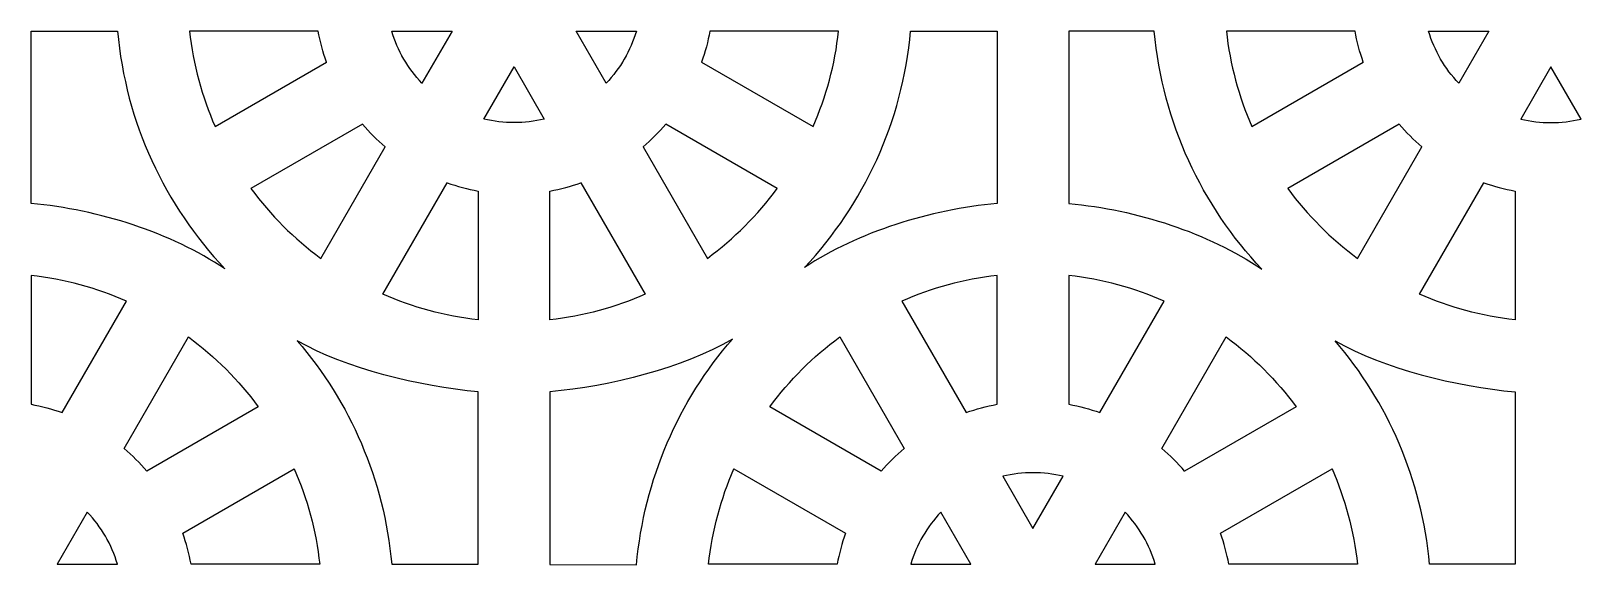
# Model space of a CAD drawing. Header units: centimetres. Extents: x -87 to 87, y -88 to 88.
# Drawn here: x -87.36 to -48.43, y -47.04 to -33.63 of the extents above; entities that cross this region are included whole.
import ezdxf

# ---------------------------------------------------------------- set-up
doc = ezdxf.new("R2010")
doc.units = ezdxf.units.CM
doc.header["$MEASUREMENT"] = 0
doc.layers.add('layer 1', color=7, linetype='Continuous')

msp = doc.modelspace()

# ---------------------------------------------------------------- linework, layer by layer
at = {"layer": 'layer 1', "color": 114}
for points, knots in [([(-87.35829, -33.62723), (-87.35829, -33.62723), (-87.35828, -37.95879), (-87.35828, -37.95879), (-87.35828, -37.95879), (-85.64778, -38.11143), (-83.84217, -38.69499), (-82.4886, -39.60008), (-82.4886, -39.60008), (-83.99158, -38.01229), (-84.9797, -35.93216), (-85.18539, -33.62723), (-85.18539, -33.62723), (-85.18539, -33.62723), (-87.35829, -33.62723), (-87.35829, -33.62723)], [0, 0, 0, 0, 0.2, 0.2, 0.2, 0.2, 0.4, 0.4, 0.4, 0.4, 0.6, 0.6, 0.6, 0.6, 1, 1, 1, 1]), ([(-82.73544, -36.02399), (-83.06401, -35.27676), (-83.28434, -34.47122), (-83.37651, -33.62724), (-83.37651, -33.62724), (-83.37651, -33.62724), (-80.14456, -33.62716), (-80.14456, -33.62716), (-80.14456, -33.62716), (-80.0958, -33.89539), (-80.02571, -34.15622), (-79.93595, -34.40772), (-79.93595, -34.40772), (-79.93595, -34.40772), (-82.73544, -36.02399), (-82.73544, -36.02399)], [0, 0, 0, 0, 0.2, 0.2, 0.2, 0.2, 0.4, 0.4, 0.4, 0.4, 0.6, 0.6, 0.6, 0.6, 1, 1, 1, 1]), ([(-77.54008, -34.93653), (-77.54008, -34.93653), (-76.78419, -33.62723), (-76.78419, -33.62723), (-76.78419, -33.62723), (-76.78419, -33.62723), (-78.29699, -33.62723), (-78.29699, -33.62723), (-78.29699, -33.62723), (-78.15149, -34.12446), (-77.88847, -34.5716), (-77.54008, -34.93653)], [0, 0, 0, 0, 0.25, 0.25, 0.25, 0.25, 0.5, 0.5, 0.5, 0.5, 1, 1, 1, 1]), ([(-73.66651, -33.62723), (-73.66651, -33.62723), (-72.91057, -34.93653), (-72.91057, -34.93653), (-72.91057, -34.93653), (-72.56221, -34.57164), (-72.29924, -34.12449), (-72.15374, -33.62723), (-72.15374, -33.62723), (-72.15374, -33.62723), (-73.66651, -33.62723), (-73.66651, -33.62723)], [0, 0, 0, 0, 0.25, 0.25, 0.25, 0.25, 0.5, 0.5, 0.5, 0.5, 1, 1, 1, 1]), ([(-67.71524, -36.02399), (-67.71524, -36.02399), (-70.51485, -34.40765), (-70.51485, -34.40765), (-70.51485, -34.40765), (-70.42512, -34.15618), (-70.35477, -33.89545), (-70.306, -33.62723), (-70.306, -33.62723), (-70.306, -33.62723), (-67.07421, -33.62723), (-67.07421, -33.62723), (-67.07421, -33.62723), (-67.16638, -34.47121), (-67.38669, -35.27678), (-67.71524, -36.02399)], [0, 0, 0, 0, 0.2, 0.2, 0.2, 0.2, 0.4, 0.4, 0.4, 0.4, 0.6, 0.6, 0.6, 0.6, 1, 1, 1, 1]), ([(-63.09192, -33.62723), (-63.09192, -33.62723), (-65.26533, -33.62723), (-65.26533, -33.62723), (-65.26533, -33.62723), (-65.46944, -35.91448), (-66.44403, -37.98038), (-67.92762, -39.56345), (-67.92762, -39.56345), (-66.58622, -38.67925), (-64.77924, -38.10936), (-63.09193, -37.95878), (-63.09193, -37.95878), (-63.09193, -37.95878), (-63.09192, -33.62723), (-63.09192, -33.62723)], [0, 0, 0, 0, 0.2, 0.2, 0.2, 0.2, 0.4, 0.4, 0.4, 0.4, 0.6, 0.6, 0.6, 0.6, 1, 1, 1, 1]), ([(-61.29192, -33.62724), (-61.29192, -33.62724), (-59.14448, -33.62785), (-59.14448, -33.62785), (-59.14448, -33.62785), (-58.93862, -35.93474), (-57.94892, -38.01646), (-56.44373, -39.60476), (-56.44373, -39.60476), (-57.79882, -38.69699), (-59.57847, -38.11169), (-61.29192, -37.95879), (-61.29192, -37.95879), (-61.29192, -37.95879), (-61.29192, -33.62724), (-61.29192, -33.62724)], [0, 0, 0, 0, 0.2, 0.2, 0.2, 0.2, 0.4, 0.4, 0.4, 0.4, 0.6, 0.6, 0.6, 0.6, 1, 1, 1, 1]), ([(-57.33559, -33.62785), (-57.33559, -33.62785), (-54.10361, -33.62783), (-54.10361, -33.62783), (-54.10361, -33.62783), (-54.05483, -33.89602), (-53.98477, -34.15679), (-53.89504, -34.40824), (-53.89504, -34.40824), (-53.89504, -34.40824), (-56.69446, -36.0245), (-56.69446, -36.0245), (-56.69446, -36.0245), (-57.02301, -35.2773), (-57.2434, -34.47181), (-57.33559, -33.62785)], [0, 0, 0, 0, 0.2, 0.2, 0.2, 0.2, 0.4, 0.4, 0.4, 0.4, 0.6, 0.6, 0.6, 0.6, 1, 1, 1, 1]), ([(-51.49918, -34.93708), (-51.49918, -34.93708), (-50.74329, -33.62785), (-50.74329, -33.62785), (-50.74329, -33.62785), (-50.74329, -33.62785), (-52.25607, -33.62785), (-52.25607, -33.62785), (-52.25607, -33.62785), (-52.11057, -34.12505), (-51.84755, -34.57218), (-51.49918, -34.93708)], [0, 0, 0, 0, 0.25, 0.25, 0.25, 0.25, 0.5, 0.5, 0.5, 0.5, 1, 1, 1, 1]), ([(-74.46898, -35.83734), (-74.46898, -35.83734), (-75.22535, -34.52725), (-75.22535, -34.52725), (-75.22535, -34.52725), (-75.22535, -34.52725), (-75.98167, -35.83734), (-75.98167, -35.83734), (-75.98167, -35.83734), (-75.48699, -35.95726), (-74.96366, -35.95727), (-74.46898, -35.83734)], [0, 0, 0, 0, 0.25, 0.25, 0.25, 0.25, 0.5, 0.5, 0.5, 0.5, 1, 1, 1, 1]), ([(-49.94076, -35.83783), (-49.94076, -35.83783), (-49.18443, -34.52782), (-49.18443, -34.52782), (-49.18443, -34.52782), (-49.18443, -34.52782), (-48.42805, -35.83785), (-48.42805, -35.83785), (-48.42805, -35.83785), (-48.92281, -35.95784), (-49.446, -35.95779), (-49.94076, -35.83783)], [0, 0, 0, 0, 0.25, 0.25, 0.25, 0.25, 0.5, 0.5, 0.5, 0.5, 1, 1, 1, 1]), ([(-80.08005, -39.33587), (-80.74947, -38.84323), (-81.3414, -38.25141), (-81.83402, -37.58202), (-81.83402, -37.58202), (-81.83402, -37.58202), (-79.03465, -35.96581), (-79.03465, -35.96581), (-79.03465, -35.96581), (-78.86001, -36.17101), (-78.66908, -36.36191), (-78.46386, -36.53656), (-78.46386, -36.53656), (-78.46386, -36.53656), (-80.08005, -39.33587), (-80.08005, -39.33587)], [0, 0, 0, 0, 0.2, 0.2, 0.2, 0.2, 0.4, 0.4, 0.4, 0.4, 0.6, 0.6, 0.6, 0.6, 1, 1, 1, 1]), ([(-68.61676, -37.58196), (-69.10938, -38.25139), (-69.7014, -38.84288), (-70.37083, -39.33554), (-70.37083, -39.33554), (-70.37083, -39.33554), (-71.98683, -36.53655), (-71.98683, -36.53655), (-71.98683, -36.53655), (-71.78163, -36.36192), (-71.59071, -36.171), (-71.41607, -35.96579), (-71.41607, -35.96579), (-71.41607, -35.96579), (-68.61676, -37.58196), (-68.61676, -37.58196)], [0, 0, 0, 0, 0.2, 0.2, 0.2, 0.2, 0.4, 0.4, 0.4, 0.4, 0.6, 0.6, 0.6, 0.6, 1, 1, 1, 1]), ([(-54.03917, -39.33645), (-54.70857, -38.84383), (-55.30043, -38.25193), (-55.79306, -37.58253), (-55.79306, -37.58253), (-55.79306, -37.58253), (-52.99381, -35.96638), (-52.99381, -35.96638), (-52.99381, -35.96638), (-52.81916, -36.1716), (-52.6282, -36.36253), (-52.42299, -36.53717), (-52.42299, -36.53717), (-52.42299, -36.53717), (-54.03917, -39.33645), (-54.03917, -39.33645)], [0, 0, 0, 0, 0.2, 0.2, 0.2, 0.2, 0.4, 0.4, 0.4, 0.4, 0.6, 0.6, 0.6, 0.6, 1, 1, 1, 1]), ([(-76.12537, -40.87842), (-76.12537, -40.87842), (-76.12534, -37.64646), (-76.12534, -37.64646), (-76.12534, -37.64646), (-76.39354, -37.59768), (-76.6543, -37.52756), (-76.90575, -37.43783), (-76.90575, -37.43783), (-76.90575, -37.43783), (-78.52209, -40.23738), (-78.52209, -40.23738), (-78.52209, -40.23738), (-77.77488, -40.56594), (-76.96933, -40.78626), (-76.12537, -40.87842)], [0, 0, 0, 0, 0.2, 0.2, 0.2, 0.2, 0.4, 0.4, 0.4, 0.4, 0.6, 0.6, 0.6, 0.6, 1, 1, 1, 1]), ([(-73.54496, -37.43776), (-73.79642, -37.52749), (-74.05719, -37.59768), (-74.3254, -37.64646), (-74.3254, -37.64646), (-74.3254, -37.64646), (-74.32537, -40.87842), (-74.32537, -40.87842), (-74.32537, -40.87842), (-73.48141, -40.78625), (-72.67599, -40.56565), (-71.92877, -40.23709), (-71.92877, -40.23709), (-71.92877, -40.23709), (-73.54496, -37.43776), (-73.54496, -37.43776)], [0, 0, 0, 0, 0.2, 0.2, 0.2, 0.2, 0.4, 0.4, 0.4, 0.4, 0.6, 0.6, 0.6, 0.6, 1, 1, 1, 1]), ([(-50.8648, -37.43832), (-50.8648, -37.43832), (-52.48101, -40.23765), (-52.48101, -40.23765), (-52.48101, -40.23765), (-51.73381, -40.56621), (-50.92841, -40.78664), (-50.08446, -40.87881), (-50.08446, -40.87881), (-50.08446, -40.87881), (-50.08446, -37.64699), (-50.08446, -37.64699), (-50.08446, -37.64699), (-50.35263, -37.59823), (-50.61336, -37.52805), (-50.8648, -37.43832)], [0, 0, 0, 0, 0.2, 0.2, 0.2, 0.2, 0.4, 0.4, 0.4, 0.4, 0.6, 0.6, 0.6, 0.6, 1, 1, 1, 1]), ([(-86.57787, -43.20832), (-86.82933, -43.11859), (-87.0901, -43.0484), (-87.35831, -42.99962), (-87.35831, -42.99962), (-87.35831, -42.99962), (-87.35828, -39.76766), (-87.35828, -39.76766), (-87.35828, -39.76766), (-86.51432, -39.85983), (-85.7089, -40.08043), (-84.96168, -40.40899), (-84.96168, -40.40899), (-84.96168, -40.40899), (-86.57787, -43.20832), (-86.57787, -43.20832)], [0, 0, 0, 0, 0.2, 0.2, 0.2, 0.2, 0.4, 0.4, 0.4, 0.4, 0.6, 0.6, 0.6, 0.6, 1, 1, 1, 1]), ([(-63.09192, -39.76766), (-63.09192, -39.76766), (-63.09189, -42.99962), (-63.09189, -42.99962), (-63.09189, -42.99962), (-63.36009, -43.0484), (-63.62085, -43.11852), (-63.8723, -43.20825), (-63.8723, -43.20825), (-63.8723, -43.20825), (-65.48864, -40.4087), (-65.48864, -40.4087), (-65.48864, -40.4087), (-64.74143, -40.08014), (-63.93588, -39.85982), (-63.09192, -39.76766)], [0, 0, 0, 0, 0.2, 0.2, 0.2, 0.2, 0.4, 0.4, 0.4, 0.4, 0.6, 0.6, 0.6, 0.6, 1, 1, 1, 1]), ([(-60.51151, -43.20832), (-60.76297, -43.11859), (-61.02374, -43.0484), (-61.29195, -42.99962), (-61.29195, -42.99962), (-61.29195, -42.99962), (-61.29192, -39.76766), (-61.29192, -39.76766), (-61.29192, -39.76766), (-60.44796, -39.85983), (-59.64254, -40.08043), (-58.89532, -40.40899), (-58.89532, -40.40899), (-58.89532, -40.40899), (-60.51151, -43.20832), (-60.51151, -43.20832)], [0, 0, 0, 0, 0.2, 0.2, 0.2, 0.2, 0.4, 0.4, 0.4, 0.4, 0.6, 0.6, 0.6, 0.6, 1, 1, 1, 1]), ([(-81.64967, -43.06412), (-82.14229, -42.39469), (-82.73431, -41.8032), (-83.40374, -41.31054), (-83.40374, -41.31054), (-83.40374, -41.31054), (-85.01974, -44.10953), (-85.01974, -44.10953), (-85.01974, -44.10953), (-84.81454, -44.28416), (-84.62362, -44.47508), (-84.44898, -44.68029), (-84.44898, -44.68029), (-84.44898, -44.68029), (-81.64967, -43.06412), (-81.64967, -43.06412)], [0, 0, 0, 0, 0.2, 0.2, 0.2, 0.2, 0.4, 0.4, 0.4, 0.4, 0.6, 0.6, 0.6, 0.6, 1, 1, 1, 1]), ([(-76.12537, -47.01885), (-76.12537, -47.01885), (-78.29824, -47.01885), (-78.29824, -47.01885), (-78.29824, -47.01885), (-78.48872, -44.88439), (-79.35016, -42.94268), (-80.6701, -41.40625), (-80.6701, -41.40625), (-79.45147, -42.10574), (-77.59687, -42.55599), (-76.12538, -42.6873), (-76.12538, -42.6873), (-76.12538, -42.6873), (-76.12537, -47.01885), (-76.12537, -47.01885)], [0, 0, 0, 0, 0.2, 0.2, 0.2, 0.2, 0.4, 0.4, 0.4, 0.4, 0.6, 0.6, 0.6, 0.6, 1, 1, 1, 1]), ([(-74.32533, -47.01954), (-74.32533, -47.01954), (-74.32537, -42.68729), (-74.32537, -42.68729), (-74.32537, -42.68729), (-72.82404, -42.55332), (-70.97972, -42.08735), (-69.74305, -41.36339), (-69.74305, -41.36339), (-71.08391, -42.90652), (-71.95862, -44.8817), (-72.15087, -47.03604), (-72.15087, -47.03604), (-72.15087, -47.03604), (-74.32533, -47.01954), (-74.32533, -47.01954)], [0, 0, 0, 0, 0.2, 0.2, 0.2, 0.2, 0.4, 0.4, 0.4, 0.4, 0.6, 0.6, 0.6, 0.6, 1, 1, 1, 1]), ([(-67.0466, -41.31021), (-67.71602, -41.80285), (-68.30795, -42.39467), (-68.80057, -43.06406), (-68.80057, -43.06406), (-68.80057, -43.06406), (-66.0012, -44.68027), (-66.0012, -44.68027), (-66.0012, -44.68027), (-65.82656, -44.47507), (-65.63563, -44.28417), (-65.43041, -44.10952), (-65.43041, -44.10952), (-65.43041, -44.10952), (-67.0466, -41.31021), (-67.0466, -41.31021)], [0, 0, 0, 0, 0.2, 0.2, 0.2, 0.2, 0.4, 0.4, 0.4, 0.4, 0.6, 0.6, 0.6, 0.6, 1, 1, 1, 1]), ([(-55.58331, -43.06412), (-56.07593, -42.39469), (-56.66795, -41.8032), (-57.33738, -41.31054), (-57.33738, -41.31054), (-57.33738, -41.31054), (-58.95338, -44.10953), (-58.95338, -44.10953), (-58.95338, -44.10953), (-58.74818, -44.28416), (-58.55726, -44.47508), (-58.38262, -44.68029), (-58.38262, -44.68029), (-58.38262, -44.68029), (-55.58331, -43.06412), (-55.58331, -43.06412)], [0, 0, 0, 0, 0.2, 0.2, 0.2, 0.2, 0.4, 0.4, 0.4, 0.4, 0.6, 0.6, 0.6, 0.6, 1, 1, 1, 1]), ([(-50.08445, -47.01885), (-50.08445, -47.01885), (-50.08444, -42.68784), (-50.08444, -42.68784), (-50.08444, -42.68784), (-51.55738, -42.55639), (-53.38551, -42.1054), (-54.60503, -41.40474), (-54.60503, -41.40474), (-53.28435, -42.94142), (-52.42241, -44.8837), (-52.23188, -47.01885), (-52.23188, -47.01885), (-52.23188, -47.01885), (-50.08445, -47.01885), (-50.08445, -47.01885)], [0, 0, 0, 0, 0.2, 0.2, 0.2, 0.2, 0.4, 0.4, 0.4, 0.4, 0.6, 0.6, 0.6, 0.6, 1, 1, 1, 1]), ([(-80.74815, -44.62209), (-80.74815, -44.62209), (-83.54776, -46.23843), (-83.54776, -46.23843), (-83.54776, -46.23843), (-83.45803, -46.4899), (-83.38768, -46.75063), (-83.33891, -47.01885), (-83.33891, -47.01885), (-83.33891, -47.01885), (-80.10712, -47.01885), (-80.10712, -47.01885), (-80.10712, -47.01885), (-80.19929, -46.17487), (-80.4196, -45.3693), (-80.74815, -44.62209)], [0, 0, 0, 0, 0.2, 0.2, 0.2, 0.2, 0.4, 0.4, 0.4, 0.4, 0.6, 0.6, 0.6, 0.6, 1, 1, 1, 1]), ([(-69.70199, -44.62209), (-70.03056, -45.36932), (-70.25089, -46.17486), (-70.34306, -47.01884), (-70.34306, -47.01884), (-70.34306, -47.01884), (-67.11111, -47.01892), (-67.11111, -47.01892), (-67.11111, -47.01892), (-67.06235, -46.75069), (-66.99226, -46.48986), (-66.9025, -46.23836), (-66.9025, -46.23836), (-66.9025, -46.23836), (-69.70199, -44.62209), (-69.70199, -44.62209)], [0, 0, 0, 0, 0.2, 0.2, 0.2, 0.2, 0.4, 0.4, 0.4, 0.4, 0.6, 0.6, 0.6, 0.6, 1, 1, 1, 1]), ([(-61.43553, -44.80874), (-61.43553, -44.80874), (-62.1919, -46.11883), (-62.1919, -46.11883), (-62.1919, -46.11883), (-62.1919, -46.11883), (-62.94822, -44.80874), (-62.94822, -44.80874), (-62.94822, -44.80874), (-62.45354, -44.68882), (-61.93021, -44.68881), (-61.43553, -44.80874)], [0, 0, 0, 0, 0.25, 0.25, 0.25, 0.25, 0.5, 0.5, 0.5, 0.5, 1, 1, 1, 1]), ([(-54.68179, -44.62209), (-54.68179, -44.62209), (-57.4814, -46.23843), (-57.4814, -46.23843), (-57.4814, -46.23843), (-57.39167, -46.4899), (-57.32132, -46.75063), (-57.27255, -47.01885), (-57.27255, -47.01885), (-57.27255, -47.01885), (-54.04076, -47.01885), (-54.04076, -47.01885), (-54.04076, -47.01885), (-54.13293, -46.17487), (-54.35324, -45.3693), (-54.68179, -44.62209)], [0, 0, 0, 0, 0.2, 0.2, 0.2, 0.2, 0.4, 0.4, 0.4, 0.4, 0.6, 0.6, 0.6, 0.6, 1, 1, 1, 1]), ([(-86.69942, -47.01885), (-86.69942, -47.01885), (-85.94348, -45.70955), (-85.94348, -45.70955), (-85.94348, -45.70955), (-85.59512, -46.07444), (-85.33215, -46.52159), (-85.18665, -47.01885), (-85.18665, -47.01885), (-85.18665, -47.01885), (-86.69942, -47.01885), (-86.69942, -47.01885)], [0, 0, 0, 0, 0.25, 0.25, 0.25, 0.25, 0.5, 0.5, 0.5, 0.5, 1, 1, 1, 1]), ([(-64.50663, -45.70955), (-64.50663, -45.70955), (-63.75074, -47.01885), (-63.75074, -47.01885), (-63.75074, -47.01885), (-63.75074, -47.01885), (-65.26354, -47.01885), (-65.26354, -47.01885), (-65.26354, -47.01885), (-65.11804, -46.52162), (-64.85502, -46.07448), (-64.50663, -45.70955)], [0, 0, 0, 0, 0.25, 0.25, 0.25, 0.25, 0.5, 0.5, 0.5, 0.5, 1, 1, 1, 1]), ([(-60.63306, -47.01885), (-60.63306, -47.01885), (-59.87712, -45.70955), (-59.87712, -45.70955), (-59.87712, -45.70955), (-59.52876, -46.07444), (-59.26579, -46.52159), (-59.12029, -47.01885), (-59.12029, -47.01885), (-59.12029, -47.01885), (-60.63306, -47.01885), (-60.63306, -47.01885)], [0, 0, 0, 0, 0.25, 0.25, 0.25, 0.25, 0.5, 0.5, 0.5, 0.5, 1, 1, 1, 1])]:
    msp.add_open_spline(points, degree=3, knots=knots, dxfattribs=at)
at = {"layer": 'layer 1', "color": 250, "lineweight": 9}
for points, knots in [([(-87.35829, -33.62723), (-87.35829, -33.62723), (-87.35828, -37.95879), (-87.35828, -37.95879), (-87.35828, -37.95879), (-85.64778, -38.11143), (-83.84217, -38.69499), (-82.4886, -39.60008), (-82.4886, -39.60008), (-83.99158, -38.01229), (-84.9797, -35.93216), (-85.18539, -33.62723), (-85.18539, -33.62723), (-85.18539, -33.62723), (-87.35829, -33.62723), (-87.35829, -33.62723)], [0, 0, 0, 0, 0.2, 0.2, 0.2, 0.2, 0.4, 0.4, 0.4, 0.4, 0.6, 0.6, 0.6, 0.6, 1, 1, 1, 1]), ([(-82.73544, -36.02399), (-83.06401, -35.27676), (-83.28434, -34.47122), (-83.37651, -33.62724), (-83.37651, -33.62724), (-83.37651, -33.62724), (-80.14456, -33.62716), (-80.14456, -33.62716), (-80.14456, -33.62716), (-80.0958, -33.89539), (-80.02571, -34.15622), (-79.93595, -34.40772), (-79.93595, -34.40772), (-79.93595, -34.40772), (-82.73544, -36.02399), (-82.73544, -36.02399)], [0, 0, 0, 0, 0.2, 0.2, 0.2, 0.2, 0.4, 0.4, 0.4, 0.4, 0.6, 0.6, 0.6, 0.6, 1, 1, 1, 1]), ([(-77.54008, -34.93653), (-77.54008, -34.93653), (-76.78419, -33.62723), (-76.78419, -33.62723), (-76.78419, -33.62723), (-76.78419, -33.62723), (-78.29699, -33.62723), (-78.29699, -33.62723), (-78.29699, -33.62723), (-78.15149, -34.12446), (-77.88847, -34.5716), (-77.54008, -34.93653)], [0, 0, 0, 0, 0.25, 0.25, 0.25, 0.25, 0.5, 0.5, 0.5, 0.5, 1, 1, 1, 1]), ([(-73.66651, -33.62723), (-73.66651, -33.62723), (-72.91057, -34.93653), (-72.91057, -34.93653), (-72.91057, -34.93653), (-72.56221, -34.57164), (-72.29924, -34.12449), (-72.15374, -33.62723), (-72.15374, -33.62723), (-72.15374, -33.62723), (-73.66651, -33.62723), (-73.66651, -33.62723)], [0, 0, 0, 0, 0.25, 0.25, 0.25, 0.25, 0.5, 0.5, 0.5, 0.5, 1, 1, 1, 1]), ([(-67.71524, -36.02399), (-67.71524, -36.02399), (-70.51485, -34.40765), (-70.51485, -34.40765), (-70.51485, -34.40765), (-70.42512, -34.15618), (-70.35477, -33.89545), (-70.306, -33.62723), (-70.306, -33.62723), (-70.306, -33.62723), (-67.07421, -33.62723), (-67.07421, -33.62723), (-67.07421, -33.62723), (-67.16638, -34.47121), (-67.38669, -35.27678), (-67.71524, -36.02399)], [0, 0, 0, 0, 0.2, 0.2, 0.2, 0.2, 0.4, 0.4, 0.4, 0.4, 0.6, 0.6, 0.6, 0.6, 1, 1, 1, 1]), ([(-63.09192, -33.62723), (-63.09192, -33.62723), (-65.26533, -33.62723), (-65.26533, -33.62723), (-65.26533, -33.62723), (-65.46944, -35.91448), (-66.44403, -37.98038), (-67.92762, -39.56345), (-67.92762, -39.56345), (-66.58622, -38.67925), (-64.77924, -38.10936), (-63.09193, -37.95878), (-63.09193, -37.95878), (-63.09193, -37.95878), (-63.09192, -33.62723), (-63.09192, -33.62723)], [0, 0, 0, 0, 0.2, 0.2, 0.2, 0.2, 0.4, 0.4, 0.4, 0.4, 0.6, 0.6, 0.6, 0.6, 1, 1, 1, 1]), ([(-61.29192, -33.62724), (-61.29192, -33.62724), (-59.14448, -33.62785), (-59.14448, -33.62785), (-59.14448, -33.62785), (-58.93862, -35.93474), (-57.94892, -38.01646), (-56.44373, -39.60476), (-56.44373, -39.60476), (-57.79882, -38.69699), (-59.57847, -38.11169), (-61.29192, -37.95879), (-61.29192, -37.95879), (-61.29192, -37.95879), (-61.29192, -33.62724), (-61.29192, -33.62724)], [0, 0, 0, 0, 0.2, 0.2, 0.2, 0.2, 0.4, 0.4, 0.4, 0.4, 0.6, 0.6, 0.6, 0.6, 1, 1, 1, 1]), ([(-57.33559, -33.62785), (-57.33559, -33.62785), (-54.10361, -33.62783), (-54.10361, -33.62783), (-54.10361, -33.62783), (-54.05483, -33.89602), (-53.98477, -34.15679), (-53.89504, -34.40824), (-53.89504, -34.40824), (-53.89504, -34.40824), (-56.69446, -36.0245), (-56.69446, -36.0245), (-56.69446, -36.0245), (-57.02301, -35.2773), (-57.2434, -34.47181), (-57.33559, -33.62785)], [0, 0, 0, 0, 0.2, 0.2, 0.2, 0.2, 0.4, 0.4, 0.4, 0.4, 0.6, 0.6, 0.6, 0.6, 1, 1, 1, 1]), ([(-51.49918, -34.93708), (-51.49918, -34.93708), (-50.74329, -33.62785), (-50.74329, -33.62785), (-50.74329, -33.62785), (-50.74329, -33.62785), (-52.25607, -33.62785), (-52.25607, -33.62785), (-52.25607, -33.62785), (-52.11057, -34.12505), (-51.84755, -34.57218), (-51.49918, -34.93708)], [0, 0, 0, 0, 0.25, 0.25, 0.25, 0.25, 0.5, 0.5, 0.5, 0.5, 1, 1, 1, 1]), ([(-74.46898, -35.83734), (-74.46898, -35.83734), (-75.22535, -34.52725), (-75.22535, -34.52725), (-75.22535, -34.52725), (-75.22535, -34.52725), (-75.98167, -35.83734), (-75.98167, -35.83734), (-75.98167, -35.83734), (-75.48699, -35.95726), (-74.96366, -35.95727), (-74.46898, -35.83734)], [0, 0, 0, 0, 0.25, 0.25, 0.25, 0.25, 0.5, 0.5, 0.5, 0.5, 1, 1, 1, 1]), ([(-49.94076, -35.83783), (-49.94076, -35.83783), (-49.18443, -34.52782), (-49.18443, -34.52782), (-49.18443, -34.52782), (-49.18443, -34.52782), (-48.42805, -35.83785), (-48.42805, -35.83785), (-48.42805, -35.83785), (-48.92281, -35.95784), (-49.446, -35.95779), (-49.94076, -35.83783)], [0, 0, 0, 0, 0.25, 0.25, 0.25, 0.25, 0.5, 0.5, 0.5, 0.5, 1, 1, 1, 1]), ([(-80.08005, -39.33587), (-80.74947, -38.84323), (-81.3414, -38.25141), (-81.83402, -37.58202), (-81.83402, -37.58202), (-81.83402, -37.58202), (-79.03465, -35.96581), (-79.03465, -35.96581), (-79.03465, -35.96581), (-78.86001, -36.17101), (-78.66908, -36.36191), (-78.46386, -36.53656), (-78.46386, -36.53656), (-78.46386, -36.53656), (-80.08005, -39.33587), (-80.08005, -39.33587)], [0, 0, 0, 0, 0.2, 0.2, 0.2, 0.2, 0.4, 0.4, 0.4, 0.4, 0.6, 0.6, 0.6, 0.6, 1, 1, 1, 1]), ([(-68.61676, -37.58196), (-69.10938, -38.25139), (-69.7014, -38.84288), (-70.37083, -39.33554), (-70.37083, -39.33554), (-70.37083, -39.33554), (-71.98683, -36.53655), (-71.98683, -36.53655), (-71.98683, -36.53655), (-71.78163, -36.36192), (-71.59071, -36.171), (-71.41607, -35.96579), (-71.41607, -35.96579), (-71.41607, -35.96579), (-68.61676, -37.58196), (-68.61676, -37.58196)], [0, 0, 0, 0, 0.2, 0.2, 0.2, 0.2, 0.4, 0.4, 0.4, 0.4, 0.6, 0.6, 0.6, 0.6, 1, 1, 1, 1]), ([(-54.03917, -39.33645), (-54.70857, -38.84383), (-55.30043, -38.25193), (-55.79306, -37.58253), (-55.79306, -37.58253), (-55.79306, -37.58253), (-52.99381, -35.96638), (-52.99381, -35.96638), (-52.99381, -35.96638), (-52.81916, -36.1716), (-52.6282, -36.36253), (-52.42299, -36.53717), (-52.42299, -36.53717), (-52.42299, -36.53717), (-54.03917, -39.33645), (-54.03917, -39.33645)], [0, 0, 0, 0, 0.2, 0.2, 0.2, 0.2, 0.4, 0.4, 0.4, 0.4, 0.6, 0.6, 0.6, 0.6, 1, 1, 1, 1]), ([(-76.12537, -40.87842), (-76.12537, -40.87842), (-76.12534, -37.64646), (-76.12534, -37.64646), (-76.12534, -37.64646), (-76.39354, -37.59768), (-76.6543, -37.52756), (-76.90575, -37.43783), (-76.90575, -37.43783), (-76.90575, -37.43783), (-78.52209, -40.23738), (-78.52209, -40.23738), (-78.52209, -40.23738), (-77.77488, -40.56594), (-76.96933, -40.78626), (-76.12537, -40.87842)], [0, 0, 0, 0, 0.2, 0.2, 0.2, 0.2, 0.4, 0.4, 0.4, 0.4, 0.6, 0.6, 0.6, 0.6, 1, 1, 1, 1]), ([(-73.54496, -37.43776), (-73.79642, -37.52749), (-74.05719, -37.59768), (-74.3254, -37.64646), (-74.3254, -37.64646), (-74.3254, -37.64646), (-74.32537, -40.87842), (-74.32537, -40.87842), (-74.32537, -40.87842), (-73.48141, -40.78625), (-72.67599, -40.56565), (-71.92877, -40.23709), (-71.92877, -40.23709), (-71.92877, -40.23709), (-73.54496, -37.43776), (-73.54496, -37.43776)], [0, 0, 0, 0, 0.2, 0.2, 0.2, 0.2, 0.4, 0.4, 0.4, 0.4, 0.6, 0.6, 0.6, 0.6, 1, 1, 1, 1]), ([(-50.8648, -37.43832), (-50.8648, -37.43832), (-52.48101, -40.23765), (-52.48101, -40.23765), (-52.48101, -40.23765), (-51.73381, -40.56621), (-50.92841, -40.78664), (-50.08446, -40.87881), (-50.08446, -40.87881), (-50.08446, -40.87881), (-50.08446, -37.64699), (-50.08446, -37.64699), (-50.08446, -37.64699), (-50.35263, -37.59823), (-50.61336, -37.52805), (-50.8648, -37.43832)], [0, 0, 0, 0, 0.2, 0.2, 0.2, 0.2, 0.4, 0.4, 0.4, 0.4, 0.6, 0.6, 0.6, 0.6, 1, 1, 1, 1]), ([(-86.57787, -43.20832), (-86.82933, -43.11859), (-87.0901, -43.0484), (-87.35831, -42.99962), (-87.35831, -42.99962), (-87.35831, -42.99962), (-87.35828, -39.76766), (-87.35828, -39.76766), (-87.35828, -39.76766), (-86.51432, -39.85983), (-85.7089, -40.08043), (-84.96168, -40.40899), (-84.96168, -40.40899), (-84.96168, -40.40899), (-86.57787, -43.20832), (-86.57787, -43.20832)], [0, 0, 0, 0, 0.2, 0.2, 0.2, 0.2, 0.4, 0.4, 0.4, 0.4, 0.6, 0.6, 0.6, 0.6, 1, 1, 1, 1]), ([(-63.09192, -39.76766), (-63.09192, -39.76766), (-63.09189, -42.99962), (-63.09189, -42.99962), (-63.09189, -42.99962), (-63.36009, -43.0484), (-63.62085, -43.11852), (-63.8723, -43.20825), (-63.8723, -43.20825), (-63.8723, -43.20825), (-65.48864, -40.4087), (-65.48864, -40.4087), (-65.48864, -40.4087), (-64.74143, -40.08014), (-63.93588, -39.85982), (-63.09192, -39.76766)], [0, 0, 0, 0, 0.2, 0.2, 0.2, 0.2, 0.4, 0.4, 0.4, 0.4, 0.6, 0.6, 0.6, 0.6, 1, 1, 1, 1]), ([(-60.51151, -43.20832), (-60.76297, -43.11859), (-61.02374, -43.0484), (-61.29195, -42.99962), (-61.29195, -42.99962), (-61.29195, -42.99962), (-61.29192, -39.76766), (-61.29192, -39.76766), (-61.29192, -39.76766), (-60.44796, -39.85983), (-59.64254, -40.08043), (-58.89532, -40.40899), (-58.89532, -40.40899), (-58.89532, -40.40899), (-60.51151, -43.20832), (-60.51151, -43.20832)], [0, 0, 0, 0, 0.2, 0.2, 0.2, 0.2, 0.4, 0.4, 0.4, 0.4, 0.6, 0.6, 0.6, 0.6, 1, 1, 1, 1]), ([(-81.64967, -43.06412), (-82.14229, -42.39469), (-82.73431, -41.8032), (-83.40374, -41.31054), (-83.40374, -41.31054), (-83.40374, -41.31054), (-85.01974, -44.10953), (-85.01974, -44.10953), (-85.01974, -44.10953), (-84.81454, -44.28416), (-84.62362, -44.47508), (-84.44898, -44.68029), (-84.44898, -44.68029), (-84.44898, -44.68029), (-81.64967, -43.06412), (-81.64967, -43.06412)], [0, 0, 0, 0, 0.2, 0.2, 0.2, 0.2, 0.4, 0.4, 0.4, 0.4, 0.6, 0.6, 0.6, 0.6, 1, 1, 1, 1]), ([(-76.12537, -47.01885), (-76.12537, -47.01885), (-78.29824, -47.01885), (-78.29824, -47.01885), (-78.29824, -47.01885), (-78.48872, -44.88439), (-79.35016, -42.94268), (-80.6701, -41.40625), (-80.6701, -41.40625), (-79.45147, -42.10574), (-77.59687, -42.55599), (-76.12538, -42.6873), (-76.12538, -42.6873), (-76.12538, -42.6873), (-76.12537, -47.01885), (-76.12537, -47.01885)], [0, 0, 0, 0, 0.2, 0.2, 0.2, 0.2, 0.4, 0.4, 0.4, 0.4, 0.6, 0.6, 0.6, 0.6, 1, 1, 1, 1]), ([(-74.32533, -47.01954), (-74.32533, -47.01954), (-74.32537, -42.68729), (-74.32537, -42.68729), (-74.32537, -42.68729), (-72.82404, -42.55332), (-70.97972, -42.08735), (-69.74305, -41.36339), (-69.74305, -41.36339), (-71.08391, -42.90652), (-71.95862, -44.8817), (-72.15087, -47.03604), (-72.15087, -47.03604), (-72.15087, -47.03604), (-74.32533, -47.01954), (-74.32533, -47.01954)], [0, 0, 0, 0, 0.2, 0.2, 0.2, 0.2, 0.4, 0.4, 0.4, 0.4, 0.6, 0.6, 0.6, 0.6, 1, 1, 1, 1]), ([(-67.0466, -41.31021), (-67.71602, -41.80285), (-68.30795, -42.39467), (-68.80057, -43.06406), (-68.80057, -43.06406), (-68.80057, -43.06406), (-66.0012, -44.68027), (-66.0012, -44.68027), (-66.0012, -44.68027), (-65.82656, -44.47507), (-65.63563, -44.28417), (-65.43041, -44.10952), (-65.43041, -44.10952), (-65.43041, -44.10952), (-67.0466, -41.31021), (-67.0466, -41.31021)], [0, 0, 0, 0, 0.2, 0.2, 0.2, 0.2, 0.4, 0.4, 0.4, 0.4, 0.6, 0.6, 0.6, 0.6, 1, 1, 1, 1]), ([(-55.58331, -43.06412), (-56.07593, -42.39469), (-56.66795, -41.8032), (-57.33738, -41.31054), (-57.33738, -41.31054), (-57.33738, -41.31054), (-58.95338, -44.10953), (-58.95338, -44.10953), (-58.95338, -44.10953), (-58.74818, -44.28416), (-58.55726, -44.47508), (-58.38262, -44.68029), (-58.38262, -44.68029), (-58.38262, -44.68029), (-55.58331, -43.06412), (-55.58331, -43.06412)], [0, 0, 0, 0, 0.2, 0.2, 0.2, 0.2, 0.4, 0.4, 0.4, 0.4, 0.6, 0.6, 0.6, 0.6, 1, 1, 1, 1]), ([(-50.08445, -47.01885), (-50.08445, -47.01885), (-50.08444, -42.68784), (-50.08444, -42.68784), (-50.08444, -42.68784), (-51.55738, -42.55639), (-53.38551, -42.1054), (-54.60503, -41.40474), (-54.60503, -41.40474), (-53.28435, -42.94142), (-52.42241, -44.8837), (-52.23188, -47.01885), (-52.23188, -47.01885), (-52.23188, -47.01885), (-50.08445, -47.01885), (-50.08445, -47.01885)], [0, 0, 0, 0, 0.2, 0.2, 0.2, 0.2, 0.4, 0.4, 0.4, 0.4, 0.6, 0.6, 0.6, 0.6, 1, 1, 1, 1]), ([(-80.74815, -44.62209), (-80.74815, -44.62209), (-83.54776, -46.23843), (-83.54776, -46.23843), (-83.54776, -46.23843), (-83.45803, -46.4899), (-83.38768, -46.75063), (-83.33891, -47.01885), (-83.33891, -47.01885), (-83.33891, -47.01885), (-80.10712, -47.01885), (-80.10712, -47.01885), (-80.10712, -47.01885), (-80.19929, -46.17487), (-80.4196, -45.3693), (-80.74815, -44.62209)], [0, 0, 0, 0, 0.2, 0.2, 0.2, 0.2, 0.4, 0.4, 0.4, 0.4, 0.6, 0.6, 0.6, 0.6, 1, 1, 1, 1]), ([(-69.70199, -44.62209), (-70.03056, -45.36932), (-70.25089, -46.17486), (-70.34306, -47.01884), (-70.34306, -47.01884), (-70.34306, -47.01884), (-67.11111, -47.01892), (-67.11111, -47.01892), (-67.11111, -47.01892), (-67.06235, -46.75069), (-66.99226, -46.48986), (-66.9025, -46.23836), (-66.9025, -46.23836), (-66.9025, -46.23836), (-69.70199, -44.62209), (-69.70199, -44.62209)], [0, 0, 0, 0, 0.2, 0.2, 0.2, 0.2, 0.4, 0.4, 0.4, 0.4, 0.6, 0.6, 0.6, 0.6, 1, 1, 1, 1]), ([(-61.43553, -44.80874), (-61.43553, -44.80874), (-62.1919, -46.11883), (-62.1919, -46.11883), (-62.1919, -46.11883), (-62.1919, -46.11883), (-62.94822, -44.80874), (-62.94822, -44.80874), (-62.94822, -44.80874), (-62.45354, -44.68882), (-61.93021, -44.68881), (-61.43553, -44.80874)], [0, 0, 0, 0, 0.25, 0.25, 0.25, 0.25, 0.5, 0.5, 0.5, 0.5, 1, 1, 1, 1]), ([(-54.68179, -44.62209), (-54.68179, -44.62209), (-57.4814, -46.23843), (-57.4814, -46.23843), (-57.4814, -46.23843), (-57.39167, -46.4899), (-57.32132, -46.75063), (-57.27255, -47.01885), (-57.27255, -47.01885), (-57.27255, -47.01885), (-54.04076, -47.01885), (-54.04076, -47.01885), (-54.04076, -47.01885), (-54.13293, -46.17487), (-54.35324, -45.3693), (-54.68179, -44.62209)], [0, 0, 0, 0, 0.2, 0.2, 0.2, 0.2, 0.4, 0.4, 0.4, 0.4, 0.6, 0.6, 0.6, 0.6, 1, 1, 1, 1]), ([(-86.69942, -47.01885), (-86.69942, -47.01885), (-85.94348, -45.70955), (-85.94348, -45.70955), (-85.94348, -45.70955), (-85.59512, -46.07444), (-85.33215, -46.52159), (-85.18665, -47.01885), (-85.18665, -47.01885), (-85.18665, -47.01885), (-86.69942, -47.01885), (-86.69942, -47.01885)], [0, 0, 0, 0, 0.25, 0.25, 0.25, 0.25, 0.5, 0.5, 0.5, 0.5, 1, 1, 1, 1]), ([(-64.50663, -45.70955), (-64.50663, -45.70955), (-63.75074, -47.01885), (-63.75074, -47.01885), (-63.75074, -47.01885), (-63.75074, -47.01885), (-65.26354, -47.01885), (-65.26354, -47.01885), (-65.26354, -47.01885), (-65.11804, -46.52162), (-64.85502, -46.07448), (-64.50663, -45.70955)], [0, 0, 0, 0, 0.25, 0.25, 0.25, 0.25, 0.5, 0.5, 0.5, 0.5, 1, 1, 1, 1]), ([(-60.63306, -47.01885), (-60.63306, -47.01885), (-59.87712, -45.70955), (-59.87712, -45.70955), (-59.87712, -45.70955), (-59.52876, -46.07444), (-59.26579, -46.52159), (-59.12029, -47.01885), (-59.12029, -47.01885), (-59.12029, -47.01885), (-60.63306, -47.01885), (-60.63306, -47.01885)], [0, 0, 0, 0, 0.25, 0.25, 0.25, 0.25, 0.5, 0.5, 0.5, 0.5, 1, 1, 1, 1])]:
    msp.add_open_spline(points, degree=3, knots=knots, dxfattribs=at)

doc.saveas('drawing.dxf')
